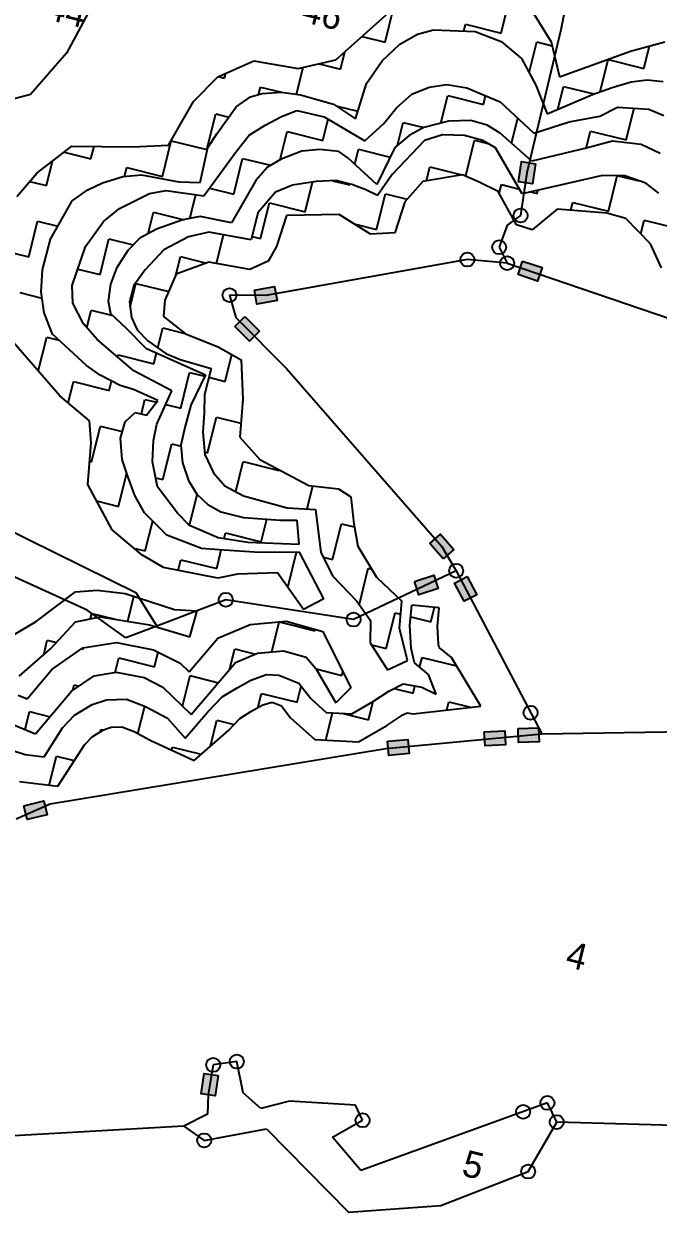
# Model space of a CAD drawing. Header units: metres. Extents: x 312545 to 317295, y 1913851 to 1916479.
# Drawn here: x 313459 to 313891, y 1915249 to 1916059 of the extents above; entities that cross this region are included whole.
import ezdxf

# ---------------------------------------------------------------- set-up
doc = ezdxf.new("R2010")
doc.units = ezdxf.units.M
for name, color, linetype in [('POLY_HATCH', 12, 'Continuous'), ('POLY_PARCEL', 6, 'Continuous'), ('TEXT_MAPOUT', 7, 'Continuous'), ('TEXT_PARCEL', 7, 'Continuous')]:
    doc.layers.add(name, color=color, linetype=linetype)
doc.styles.add('TEXT_MAP', font='')
doc.styles.get('TEXT_MAP').set_extended_font_data('Kruti Dev 050')

msp = doc.modelspace()

# ---------------------------------------------------------------- hatches: boundary and pattern name
for points in [[(313795.81, 1915951.7), (313805.35, 1915950.27), (313807.41, 1915964.07), (313797.86, 1915965.49)], [(313808.76, 1915884.1), (313811.87, 1915893.24), (313798.67, 1915897.74), (313795.56, 1915888.61)], [(313631.4, 1915870.8), (313629.72, 1915880.3), (313615.99, 1915877.87), (313617.67, 1915868.37)], [(313612.52, 1915843.14), (313619.36, 1915849.94), (313609.52, 1915859.83), (313602.68, 1915853.02)], [(313742.68, 1915711.57), (313735.41, 1915705.23), (313744.57, 1915694.72), (313751.85, 1915701.05)], [(313741.12, 1915674.51), (313738.14, 1915683.69), (313724.88, 1915679.38), (313727.86, 1915670.2)], [(313758.81, 1915665.86), (313767.35, 1915670.34), (313760.87, 1915682.69), (313752.33, 1915678.21)], [(313809.81, 1915570.06), (313809.51, 1915579.7), (313795.57, 1915579.26), (313795.87, 1915569.62)], [(313721.39, 1915562.14), (313720.48, 1915571.74), (313706.6, 1915570.43), (313707.51, 1915560.83)], [(313786.99, 1915568.04), (313786.49, 1915577.67), (313772.56, 1915576.95), (313773.06, 1915567.32)], [(313474.75, 1915520.38), (313472.47, 1915529.76), (313458.91, 1915526.46), (313461.2, 1915517.08)], [(313579.77, 1915330.12), (313589.32, 1915328.75), (313591.3, 1915342.56), (313581.75, 1915343.93)]]:
    msp.add_hatch(color=256).paths.add_polyline_path(points)

# ---------------------------------------------------------------- linework, layer by layer
for points in [[(313807.41, 1915964.07), (313805.35, 1915950.27), (313795.81, 1915951.7), (313797.86, 1915965.49)], [(313798.67, 1915897.74), (313811.87, 1915893.24), (313808.76, 1915884.1), (313795.56, 1915888.61)], [(313615.99, 1915877.87), (313629.72, 1915880.3), (313631.4, 1915870.8), (313617.67, 1915868.37)], [(313609.52, 1915859.83), (313619.36, 1915849.94), (313612.52, 1915843.14), (313602.68, 1915853.02)], [(313744.57, 1915694.72), (313735.41, 1915705.23), (313742.68, 1915711.57), (313751.85, 1915701.05)], [(313724.88, 1915679.38), (313738.14, 1915683.69), (313741.12, 1915674.51), (313727.86, 1915670.2)], [(313760.87, 1915682.69), (313767.35, 1915670.34), (313758.81, 1915665.86), (313752.33, 1915678.21)], [(313795.57, 1915579.26), (313809.51, 1915579.7), (313809.81, 1915570.06), (313795.87, 1915569.62)], [(313706.6, 1915570.43), (313720.48, 1915571.74), (313721.39, 1915562.14), (313707.51, 1915560.83)], [(313772.56, 1915576.95), (313786.49, 1915577.67), (313786.99, 1915568.04), (313773.06, 1915567.32)], [(313458.91, 1915526.46), (313472.47, 1915529.76), (313474.75, 1915520.38), (313461.2, 1915517.08)], [(313591.3, 1915342.56), (313589.32, 1915328.75), (313579.77, 1915330.12), (313581.75, 1915343.93)]]:
    msp.add_lwpolyline(points, close=True)
for centre in [(313797.27, 1915928.77), (313782.68, 1915907.09), (313761.01, 1915898.66), (313788.06, 1915896.26), (313598.96, 1915874.43), (313753.36, 1915686.64), (313596.44, 1915666.89), (313683.49, 1915653.36), (313804.08, 1915589.91), (313587.9, 1915349.87), (313603.92, 1915352.14), (313815.5, 1915323.93), (313798.96, 1915317.93), (313689.67, 1915312.14), (313821.85, 1915310.97), (313581.78, 1915298.47), (313802.44, 1915277.2)]:
    msp.add_circle(centre, 4.77)
at = {"layer": 'POLY_HATCH'}
for p, q in [((313671.5, 1916034.75), (313715.91, 1916074.66)), ((313805.78, 1916066.94), (313818.01, 1916047.09)), ((313714.95, 1916045.55), (313727.13, 1916052.32)), ((313727.13, 1916052.32), (313737.99, 1916055.22)), ((313737.99, 1916055.22), (313766.41, 1916054.12)), ((313766.41, 1916054.12), (313783.97, 1916047.32)), ((313703.04, 1916034.17), (313714.95, 1916045.55)), ((313783.97, 1916047.32), (313797.91, 1916035.82)), ((313818.01, 1916047.09), (313823.85, 1916023.29)), ((313872.15, 1916040.78), (313895.58, 1916047.1)), ((313590.92, 1916023.2), (313615.48, 1916034.08)), ((313615.48, 1916034.08), (313645.79, 1916028.99)), ((313645.79, 1916028.99), (313671.5, 1916034.75)), ((313692.2, 1916018.67), (313703.04, 1916034.17)), ((313797.91, 1916035.82), (313807.74, 1916017.65)), ((313823.85, 1916023.29), (313872.15, 1916040.78)), ((313574.5, 1916006.39), (313590.92, 1916023.2)), ((313684.83, 1915994.62), (313692.2, 1916018.67)), ((313735.09, 1916016.19), (313747.11, 1916018.11)), ((313747.11, 1916018.11), (313760.54, 1916015.83)), ((313807.74, 1916017.65), (313815.37, 1915997.94)), ((313859.72, 1916015.97), (313872.56, 1916019.78)), ((313872.56, 1916019.78), (313883.43, 1916021.28)), ((313883.43, 1916021.28), (313894.3, 1916019.98)), ((313603.61, 1916002.87), (313613.32, 1916009.55)), ((313613.32, 1916009.55), (313621.22, 1916011.79)), ((313621.22, 1916011.79), (313634.4, 1916012.72)), ((313634.4, 1916012.72), (313647.25, 1916010.93)), ((313647.25, 1916010.93), (313669.83, 1916004.64)), ((313712.72, 1916002.16), (313723.07, 1916011.48)), ((313723.07, 1916011.48), (313735.09, 1916016.19)), ((313760.54, 1916015.83), (313783.37, 1916006.32)), ((313815.37, 1915997.94), (313846.31, 1916011.25)), ((313846.31, 1916011.25), (313859.72, 1916015.97)), ((313557.41, 1915976.66), (313574.5, 1916006.39)), ((313590.31, 1915984.49), (313603.61, 1916002.87)), ((313669.83, 1916004.64), (313684.83, 1915994.62)), ((313704.09, 1915991.36), (313712.72, 1916002.16)), ((313783.37, 1916006.32), (313806.39, 1915984.88)), ((313851.25, 1915996.48), (313863.26, 1916002.6)), ((313863.26, 1916002.6), (313884.6, 1916001.15)), ((313884.6, 1916001.15), (313894.73, 1915996.89)), ((313623.16, 1915990.23), (313634.43, 1915996.17)), ((313634.43, 1915996.17), (313644.89, 1916000.23)), ((313644.89, 1916000.23), (313663.42, 1915995.98)), ((313663.42, 1915995.98), (313691.21, 1915979.65)), ((313748.16, 1915992.97), (313731.37, 1915988.74)), ((313763.31, 1915993.41), (313748.16, 1915992.97)), ((313774.44, 1915990.3), (313763.31, 1915993.41)), ((313806.39, 1915984.88), (313830.34, 1915992.58)), ((313830.34, 1915992.58), (313851.25, 1915996.48)), ((313584.15, 1915975.17), (313590.31, 1915984.49)), ((313612.39, 1915983.46), (313623.16, 1915990.23)), ((313691.21, 1915979.65), (313704.09, 1915991.36)), ((313731.37, 1915988.74), (313721.25, 1915983.21)), ((313783.26, 1915984.97), (313774.44, 1915990.3)), ((313804.99, 1915965.8), (313783.26, 1915984.97)), ((313532.83, 1915975.48), (313557.41, 1915976.66)), ((313603.76, 1915972.66), (313612.39, 1915983.46)), ((313731.82, 1915979.94), (313709.79, 1915956.6)), ((313721.25, 1915983.21), (313711.55, 1915975.12)), ((313744.14, 1915983.79), (313731.82, 1915979.94)), ((313759.05, 1915983.34), (313744.14, 1915983.79)), ((313771.57, 1915979.83), (313759.05, 1915983.34)), ((313780.09, 1915974.87), (313771.57, 1915979.83)), ((313859.81, 1915979.48), (313842.94, 1915974.92)), ((313879.5, 1915977.05), (313859.81, 1915979.48)), ((313892.36, 1915971.06), (313879.5, 1915977.05)), ((313467.7, 1915957.68), (313491.67, 1915975.99)), ((313491.67, 1915975.99), (313532.83, 1915975.48)), ((313579.01, 1915951.33), (313584.15, 1915975.17)), ((313581.51, 1915942.16), (313603.76, 1915972.66)), ((313648.3, 1915972.62), (313634.12, 1915967.16)), ((313660.49, 1915973.79), (313648.3, 1915972.62)), ((313673.42, 1915972.34), (313660.49, 1915973.79)), ((313679.69, 1915967.98), (313673.42, 1915972.34)), ((313711.55, 1915975.12), (313699.33, 1915949.83)), ((313798.31, 1915943.58), (313780.09, 1915974.87)), ((313842.94, 1915974.92), (313804.99, 1915965.8)), ((313624.75, 1915961.79), (313616.86, 1915952.56)), ((313634.12, 1915967.16), (313624.75, 1915961.79)), ((313699.33, 1915949.83), (313679.69, 1915967.98)), ((313454.02, 1915941.67), (313467.7, 1915957.68)), ((313512.46, 1915951.05), (313526.45, 1915955.27)), ((313526.45, 1915955.27), (313538.97, 1915956.36)), ((313538.97, 1915956.36), (313564.43, 1915951.8)), ((313616.86, 1915952.56), (313600.28, 1915923.8)), ((313671.59, 1915952.6), (313658.02, 1915951.91)), ((313682.29, 1915949.95), (313671.59, 1915952.6)), ((313709.79, 1915956.6), (313699.79, 1915942.44)), ((313757.75, 1915956.56), (313730.7, 1915951.97)), ((313769.02, 1915951.51), (313757.75, 1915956.56)), ((313852.95, 1915956), (313798.31, 1915943.58)), ((313868.33, 1915955.83), (313852.95, 1915956)), ((313882.49, 1915950.7), (313868.33, 1915955.83)), ((313491.9, 1915938.66), (313502.51, 1915946.17)), ((313502.51, 1915946.17), (313512.46, 1915951.05)), ((313544.45, 1915943.65), (313555.81, 1915945.73)), ((313555.81, 1915945.73), (313581.51, 1915942.16)), ((313564.43, 1915951.8), (313579.01, 1915951.33)), ((313630.22, 1915944.6), (313618.21, 1915930.53)), ((313641.97, 1915949.4), (313630.22, 1915944.6)), ((313658.02, 1915951.91), (313641.97, 1915949.4)), ((313691.95, 1915946.34), (313682.29, 1915949.95)), ((313699.79, 1915942.44), (313691.95, 1915946.34)), ((313730.7, 1915951.97), (313718.39, 1915938.02)), ((313782.09, 1915945.02), (313769.02, 1915951.51)), ((313794.42, 1915922.42), (313782.09, 1915945.02)), ((313891.39, 1915944.03), (313882.49, 1915950.7)), ((313477.05, 1915912.62), (313491.9, 1915938.66)), ((313524.01, 1915933.45), (313544.45, 1915943.65)), ((313718.39, 1915938.02), (313711.53, 1915916.92)), ((313513.07, 1915924.62), (313524.01, 1915933.45)), ((313578.94, 1915928.04), (313567.17, 1915925.72)), ((313600.28, 1915923.8), (313578.94, 1915928.04)), ((313618.21, 1915930.53), (313613.66, 1915912.19)), ((313637.81, 1915928.68), (313630.95, 1915907.59)), ((313673.59, 1915929.34), (313637.81, 1915928.68)), ((313695.03, 1915916.13), (313673.59, 1915929.34)), ((313822.22, 1915933.13), (313805.06, 1915919.02)), ((313855.94, 1915930.42), (313822.22, 1915933.13)), ((313868.87, 1915926.76), (313855.94, 1915930.42)), ((313500.84, 1915907.73), (313513.07, 1915924.62)), ((313567.17, 1915925.72), (313549.15, 1915919.34)), ((313805.06, 1915919.02), (313794.42, 1915922.42)), ((313885.8, 1915909.53), (313868.87, 1915926.76)), ((313471.49, 1915891.62), (313477.05, 1915912.62)), ((313537.88, 1915913.4), (313529.82, 1915904.9)), ((313549.15, 1915919.34), (313537.88, 1915913.4)), ((313571.13, 1915914.21), (313554.33, 1915905.39)), ((313584.89, 1915917.29), (313571.13, 1915914.21)), ((313613.66, 1915912.19), (313584.89, 1915917.29)), ((313711.53, 1915916.92), (313695.03, 1915916.13)), ((313491.75, 1915880.95), (313500.84, 1915907.73)), ((313529.82, 1915904.9), (313521.94, 1915892.87)), ((313554.33, 1915905.39), (313541.44, 1915891.73)), ((313630.95, 1915907.59), (313625.22, 1915897.61)), ((313893.13, 1915893.06), (313885.8, 1915909.53)), ((313584.98, 1915896.96), (313562.68, 1915888.69)), ((313612.93, 1915891.91), (313584.98, 1915896.96)), ((313625.22, 1915897.61), (313612.93, 1915891.91)), ((313470.61, 1915876.8), (313471.49, 1915891.62)), ((313521.94, 1915892.87), (313517.85, 1915882)), ((313541.44, 1915891.73), (313533.91, 1915881.02)), ((313562.68, 1915888.69), (313555.04, 1915871.05)), ((313492.27, 1915868.94), (313491.75, 1915880.95)), ((313517.85, 1915882), (313516.39, 1915870.47)), ((313533.91, 1915881.02), (313530.78, 1915870.03)), ((313472.62, 1915862.32), (313470.61, 1915876.8)), ((313555.04, 1915871.05), (313553.91, 1915859.93)), ((313499.63, 1915854.87), (313492.27, 1915868.94)), ((313516.39, 1915870.47), (313517.81, 1915862.07)), ((313530.78, 1915870.03), (313532.14, 1915859.14)), ((313478.5, 1915847.92), (313472.62, 1915862.32)), ((313508.87, 1915844.19), (313499.63, 1915854.87)), ((313517.81, 1915862.07), (313528.32, 1915852.21)), ((313532.14, 1915859.14), (313536.17, 1915850.84)), ((313553.91, 1915859.93), (313568.91, 1915848.07)), ((313483.48, 1915805.81), (313445.65, 1915849.15)), ((313501.63, 1915826.53), (313478.5, 1915847.92)), ((313528.32, 1915852.21), (313542.02, 1915838.33)), ((313536.17, 1915850.84), (313543.26, 1915843.4)), ((313568.91, 1915848.07), (313591.19, 1915839.29)), ((313533.7, 1915823), (313508.87, 1915844.19)), ((313543.26, 1915843.4), (313555.7, 1915834.64)), ((313591.19, 1915839.29), (313606.95, 1915830.5)), ((313542.02, 1915838.33), (313582.66, 1915820.21)), ((313555.7, 1915834.64), (313565.26, 1915830.64)), ((313565.26, 1915830.64), (313586.49, 1915824.57)), ((313606.95, 1915830.5), (313608.11, 1915803.49)), ((313510.86, 1915820.04), (313501.63, 1915826.53)), ((313559.68, 1915809.21), (313533.7, 1915823)), ((313586.49, 1915824.57), (313581.89, 1915806.86)), ((313524.47, 1915812.82), (313510.86, 1915820.04)), ((313582.66, 1915820.21), (313572.65, 1915799.61)), ((313533.61, 1915810.21), (313524.47, 1915812.82)), ((313550.27, 1915802.58), (313533.61, 1915810.21)), ((313549.51, 1915786.56), (313559.68, 1915809.21)), ((313581.89, 1915806.86), (313581.63, 1915794.34)), ((313503.53, 1915788.71), (313483.48, 1915805.81)), ((313542.55, 1915792.61), (313550.27, 1915802.58)), ((313572.65, 1915799.61), (313568.48, 1915784.21)), ((313608.11, 1915803.49), (313605.95, 1915777.66)), ((313527.81, 1915788.22), (313534.64, 1915794.57)), ((313534.64, 1915794.57), (313542.55, 1915792.61)), ((313581.63, 1915794.34), (313580.8, 1915781.16)), ((313504.7, 1915773.87), (313503.53, 1915788.71)), ((313524.71, 1915777.1), (313527.81, 1915788.22)), ((313547.23, 1915775.34), (313549.51, 1915786.56)), ((313568.48, 1915784.21), (313565.87, 1915772.27)), ((313502.48, 1915745.32), (313504.7, 1915773.87)), ((313525.97, 1915762.45), (313524.71, 1915777.1)), ((313546.43, 1915760.85), (313547.23, 1915775.34)), ((313580.8, 1915781.16), (313582.27, 1915765.78)), ((313605.95, 1915777.66), (313619.62, 1915762.5)), ((313565.87, 1915772.27), (313567.05, 1915760.09)), ((313582.27, 1915765.78), (313588.12, 1915753.38)), ((313529.37, 1915752.16), (313525.97, 1915762.45)), ((313549.93, 1915743.9), (313546.43, 1915760.85)), ((313567.05, 1915760.09), (313571.11, 1915748.24)), ((313619.62, 1915762.5), (313652.92, 1915744.82)), ((313534.59, 1915737.93), (313529.37, 1915752.16)), ((313588.12, 1915753.38), (313595.69, 1915744.6)), ((313519.13, 1915714.51), (313502.48, 1915745.32)), ((313563.63, 1915725.82), (313549.93, 1915743.9)), ((313571.11, 1915748.24), (313576.81, 1915738.78)), ((313595.69, 1915744.6), (313608.6, 1915737.75)), ((313652.92, 1915744.82), (313673.16, 1915742.43)), ((313673.16, 1915742.43), (313681.62, 1915737.08)), ((313541.12, 1915726.17), (313534.59, 1915737.93)), ((313576.81, 1915738.78), (313584.15, 1915731.72)), ((313608.6, 1915737.75), (313638.24, 1915729.59)), ((313681.62, 1915737.08), (313683.58, 1915718.68)), ((313556.22, 1915710.89), (313541.12, 1915726.17)), ((313571.72, 1915717.52), (313563.63, 1915725.82)), ((313584.15, 1915731.72), (313593.06, 1915726.71)), ((313593.06, 1915726.71), (313608.55, 1915722.87)), ((313638.24, 1915729.59), (313657.45, 1915728.48)), ((313657.45, 1915728.48), (313661.15, 1915699.16)), ((313591.34, 1915709.16), (313571.72, 1915717.52)), ((313608.55, 1915722.87), (313633.67, 1915721.19)), ((313633.67, 1915721.19), (313644.76, 1915721.08)), ((313644.76, 1915721.08), (313646.2, 1915704.65)), ((313683.58, 1915718.68), (313686.3, 1915703.35)), ((313539.18, 1915697.41), (313519.13, 1915714.51)), ((313579.94, 1915701.81), (313556.22, 1915710.89)), ((313611.52, 1915705.9), (313591.34, 1915709.16)), ((313591.84, 1915700.98), (313579.94, 1915701.81)), ((313619.36, 1915699.05), (313591.84, 1915700.98)), ((313646.2, 1915704.65), (313611.52, 1915705.9)), ((313686.3, 1915703.35), (313699.01, 1915682.29)), ((313554.06, 1915688.87), (313539.18, 1915697.41)), ((313646.7, 1915699.26), (313619.36, 1915699.05)), ((313663.32, 1915667.52), (313646.7, 1915699.26)), ((313661.15, 1915699.16), (313669.3, 1915682.93)), ((313590.92, 1915681.57), (313554.06, 1915688.87)), ((313631.78, 1915685.23), (313604.51, 1915684.33)), ((313649.41, 1915660.29), (313631.78, 1915685.23)), ((313604.51, 1915684.33), (313590.92, 1915681.57)), ((313669.3, 1915682.93), (313685.77, 1915665.87)), ((313699.01, 1915682.29), (313716.41, 1915665.82)), ((313467.25, 1915652.18), (313494.07, 1915672.21)), ((313494.07, 1915672.21), (313508.93, 1915673.38)), ((313508.93, 1915673.38), (313527.8, 1915671.12)), ((313527.8, 1915671.12), (313561.56, 1915660.33)), ((313663.32, 1915667.52), (313649.41, 1915660.29)), ((313685.77, 1915665.87), (313694.96, 1915652.81)), ((313715.69, 1915657.82), (313716.41, 1915665.82)), ((313721.83, 1915649.36), (313723.11, 1915663.1)), ((313741.83, 1915661.36), (313723.11, 1915663.1)), ((313740.68, 1915648.99), (313741.83, 1915661.36)), ((313494.13, 1915651.9), (313510.8, 1915655.33)), ((313510.8, 1915655.33), (313544.5, 1915649.73)), ((313561.56, 1915660.33), (313577.06, 1915659.35)), ((313572.05, 1915641.52), (313577.06, 1915659.35)), ((313694.96, 1915652.81), (313694.8, 1915637.43)), ((313714.76, 1915647.5), (313715.69, 1915657.82)), ((313447.26, 1915640.16), (313467.25, 1915652.18)), ((313477.16, 1915633.42), (313494.13, 1915651.9)), ((313544.5, 1915649.73), (313572.05, 1915641.52)), ((313591.12, 1915640.6), (313613.11, 1915649.91)), ((313613.11, 1915649.91), (313637.5, 1915652.3)), ((313637.5, 1915652.3), (313662.58, 1915645.19)), ((313662.58, 1915645.19), (313681.52, 1915606.93)), ((313720.25, 1915625.44), (313714.76, 1915647.5)), ((313722.66, 1915633.82), (313721.83, 1915649.36)), ((313741.35, 1915636.4), (313740.68, 1915648.99)), ((313499.16, 1915634.03), (313522.05, 1915637.65)), ((313522.05, 1915637.65), (313547.31, 1915632.86)), ((313571.54, 1915617.68), (313591.12, 1915640.6)), ((313694.8, 1915637.43), (313706.5, 1915619.11)), ((313741.83, 1915634.28), (313741.35, 1915636.4)), ((313455.79, 1915614.86), (313477.16, 1915633.42)), ((313477.85, 1915619.35), (313499.16, 1915634.03)), ((313547.31, 1915632.86), (313565.32, 1915623.72)), ((313603.17, 1915624.15), (313618.06, 1915630.45)), ((313618.06, 1915630.45), (313635.7, 1915632.18)), ((313635.7, 1915632.18), (313651.27, 1915627.76)), ((313724.89, 1915623.9), (313722.66, 1915633.82)), ((313750.09, 1915627.44), (313741.83, 1915634.28)), ((313565.32, 1915623.72), (313571.54, 1915617.68)), ((313572.91, 1915588.72), (313603.17, 1915624.15)), ((313651.27, 1915627.76), (313657.69, 1915620.07)), ((313657.69, 1915620.07), (313671.33, 1915596.7)), ((313706.5, 1915619.11), (313720.25, 1915625.44)), ((313734.44, 1915615.99), (313724.89, 1915623.9)), ((313770.27, 1915594.43), (313750.09, 1915627.44)), ((313461.06, 1915599.44), (313477.85, 1915619.35)), ((313491.31, 1915604.51), (313506.71, 1915615.13)), ((313506.71, 1915615.13), (313521.74, 1915617.51)), ((313521.74, 1915617.51), (313540.83, 1915613.88)), ((313540.83, 1915613.88), (313553.66, 1915607.37)), ((313604.11, 1915606.85), (313613.53, 1915612.18)), ((313613.53, 1915612.18), (313624.25, 1915615.91)), ((313624.25, 1915615.91), (313632.68, 1915615.53)), ((313632.68, 1915615.53), (313646.23, 1915610.04)), ((313739.83, 1915602.63), (313734.44, 1915615.99)), ((313466.92, 1915575.59), (313491.31, 1915604.51)), ((313553.66, 1915607.37), (313572.91, 1915588.72)), ((313594.09, 1915600.82), (313604.11, 1915606.85)), ((313646.23, 1915610.04), (313654.28, 1915599.52)), ((313681.52, 1915606.93), (313671.33, 1915596.7)), ((313696.3, 1915597.24), (313707.52, 1915604.68)), ((313707.52, 1915604.68), (313717.24, 1915609.51)), ((313717.24, 1915609.51), (313729.89, 1915607.22)), ((313729.89, 1915607.22), (313739.83, 1915602.63)), ((313455.08, 1915601.89), (313461.06, 1915599.44)), ((313505.43, 1915595.54), (313515.15, 1915598.67)), ((313515.15, 1915598.67), (313528.89, 1915599.09)), ((313528.89, 1915599.09), (313541.74, 1915594.2)), ((313584.28, 1915590.47), (313594.09, 1915600.82)), ((313621.31, 1915594.98), (313627.01, 1915596.97)), ((313627.01, 1915596.97), (313628.61, 1915596.89)), ((313628.61, 1915596.89), (313634.42, 1915594.54)), ((313654.28, 1915599.52), (313664.73, 1915590.12)), ((313682.38, 1915589.19), (313696.3, 1915597.24)), ((313485.3, 1915579.66), (313493.41, 1915588.3)), ((313493.41, 1915588.3), (313505.43, 1915595.54)), ((313541.74, 1915594.2), (313556.81, 1915586.21)), ((313568.77, 1915572.6), (313584.28, 1915590.47)), ((313605.98, 1915586.03), (313613.59, 1915590.62)), ((313613.59, 1915590.62), (313621.31, 1915594.98)), ((313634.42, 1915594.54), (313640.41, 1915586.71)), ((313664.73, 1915590.12), (313682.38, 1915589.19)), ((313706.21, 1915581.25), (313716.94, 1915588.36)), ((313716.94, 1915588.36), (313720.03, 1915589.9)), ((313720.03, 1915589.9), (313724.18, 1915589.15)), ((313724.18, 1915589.15), (313770.27, 1915594.43)), ((313449.78, 1915582.62), (313466.92, 1915575.59)), ((313472.64, 1915559.91), (313485.3, 1915579.66)), ((313513.26, 1915578.31), (313518.38, 1915579.96)), ((313518.38, 1915579.96), (313525.72, 1915580.19)), ((313525.72, 1915580.19), (313533.96, 1915577.05)), ((313556.81, 1915586.21), (313568.77, 1915572.6)), ((313598.21, 1915577.84), (313605.98, 1915586.03)), ((313640.41, 1915586.71), (313657.1, 1915571.69)), ((313686.96, 1915570.12), (313706.21, 1915581.25)), ((313500.19, 1915568.06), (313505.34, 1915573.54)), ((313505.34, 1915573.54), (313513.26, 1915578.31)), ((313533.96, 1915577.05), (313544.95, 1915571.22)), ((313574.81, 1915557.32), (313598.21, 1915577.84)), ((313657.1, 1915571.69), (313686.96, 1915570.12)), ((313442.03, 1915567.07), (313459.8, 1915561.39)), ((313482.14, 1915539.89), (313500.19, 1915568.06)), ((313544.95, 1915571.22), (313574.81, 1915557.32)), ((313459.8, 1915561.39), (313472.64, 1915559.91)), ((313455.82, 1915542.92), (313482.14, 1915539.89))]:
    msp.add_line(p, q, dxfattribs=at)
at = {"layer": 'POLY_HATCH', "linetype": 'Continuous'}
for p, q in [((313705, 1916046.83), (313710.74, 1916070.02)), ((313783.98, 1916053.06), (313788.57, 1916071.6)), ((313758.5, 1916054.43), (313759.66, 1916059.09)), ((313759.66, 1916059.09), (313783.98, 1916053.06)), ((313689.28, 1916050.73), (313705, 1916046.83)), ((313803.12, 1916026.19), (313808.29, 1916047.03)), ((313808.29, 1916047.03), (313818.66, 1916044.46)), ((313881.24, 1916028.95), (313885.04, 1916044.26)), ((313674.65, 1916028.55), (313677.53, 1916040.17)), ((313851.5, 1916013.08), (313856.93, 1916034.98)), ((313856.93, 1916034.98), (313881.24, 1916028.95)), ((313595.67, 1916022.32), (313596.5, 1916025.67)), ((313644.56, 1916011.31), (313649.13, 1916029.74)), ((313660.01, 1916032.18), (313674.65, 1916028.55)), ((313591.35, 1916023.39), (313595.67, 1916022.32)), ((313618.69, 1916011.08), (313619.99, 1916016.29)), ((313619.99, 1916016.29), (313634.38, 1916012.72)), ((313742.94, 1915991.66), (313747.6, 1916010.46)), ((313747.6, 1916010.46), (313771.92, 1916004.43)), ((313771.92, 1916004.43), (313773.41, 1916010.47)), ((313822.72, 1916001.1), (313826.58, 1916016.69)), ((313826.58, 1916016.69), (313847.21, 1916011.57)), ((313671.51, 1916003.51), (313686.43, 1915999.81)), ((313869.18, 1915980.31), (313874.52, 1916001.83)), ((313583.61, 1915973.68), (313589.64, 1915998)), ((313589.64, 1915998), (313598.5, 1915995.8)), ((313662.59, 1915979.91), (313666.17, 1915994.36)), ((313791.17, 1915977.99), (313795.42, 1915995.1)), ((313633.53, 1915966.82), (313638.27, 1915985.94)), ((313638.27, 1915985.94), (313662.59, 1915979.91)), ((313713.41, 1915976.68), (313717.25, 1915992.17)), ((313717.25, 1915992.17), (313731.28, 1915988.69)), ((313841.98, 1915974.69), (313844.87, 1915986.34)), ((313844.87, 1915986.34), (313869.18, 1915980.31)), ((313553.26, 1915955.39), (313559.29, 1915979.71)), ((313559.29, 1915979.71), (313583.61, 1915973.68)), ((313759.86, 1915955.8), (313765.89, 1915980.11)), ((313765.89, 1915980.11), (313774.94, 1915977.87)), ((313486.41, 1915971.97), (313504.63, 1915967.45)), ((313504.63, 1915967.45), (313506.7, 1915975.8)), ((313684.37, 1915963.66), (313686.91, 1915973.88)), ((313686.91, 1915973.88), (313708.38, 1915968.56)), ((313474.28, 1915949.17), (313478.43, 1915965.87)), ((313527.44, 1915955.36), (313528.95, 1915961.42)), ((313528.95, 1915961.42), (313553.26, 1915955.39)), ((313601.9, 1915943.34), (313607.93, 1915967.65)), ((313607.93, 1915967.65), (313626.81, 1915962.97)), ((313733.2, 1915952.39), (313735.54, 1915961.82)), ((313735.54, 1915961.82), (313757.17, 1915956.46)), ((313462.85, 1915952), (313474.28, 1915949.17)), ((313669.14, 1915952.48), (313680.88, 1915949.57)), ((313758.96, 1915956.02), (313759.86, 1915955.8)), ((313857.13, 1915931.68), (313863.13, 1915955.89)), ((313863.6, 1915955.89), (313878.13, 1915952.28)), ((313585.36, 1915947.44), (313601.9, 1915943.34)), ((313650.53, 1915931.28), (313655.55, 1915951.52)), ((313680.88, 1915949.57), (313681.05, 1915950.26)), ((313782.71, 1915943.87), (313784.18, 1915949.77)), ((313784.18, 1915949.77), (313796.48, 1915946.71)), ((313803.96, 1915944.86), (313808.49, 1915943.74)), ((313808.49, 1915943.74), (313809.06, 1915946.02)), ((313571.95, 1915926.66), (313575.98, 1915942.93)), ((313620.19, 1915912.99), (313626.22, 1915937.31)), ((313626.22, 1915937.31), (313650.53, 1915931.28)), ((313699.17, 1915919.22), (313705.2, 1915943.54)), ((313705.2, 1915943.54), (313720.02, 1915939.86)), ((313831.49, 1915932.39), (313832.81, 1915937.71)), ((313832.81, 1915937.71), (313857.13, 1915931.68)), ((313543.6, 1915916.42), (313547.24, 1915931.08)), ((313547.24, 1915931.08), (313568.11, 1915925.9)), ((313462.23, 1915900.53), (313468.26, 1915924.85)), ((313468.26, 1915924.85), (313482.07, 1915921.42)), ((313683.85, 1915923.02), (313699.17, 1915919.22)), ((313879.13, 1915916.32), (313881.44, 1915925.65)), ((313881.44, 1915925.65), (313904.65, 1915919.9)), ((313510.86, 1915888.47), (313516.89, 1915912.79)), ((313516.89, 1915912.79), (313533.42, 1915908.69)), ((313590.17, 1915896.02), (313595, 1915915.5)), ((313614.23, 1915914.47), (313620.19, 1915912.99)), ((313446.3, 1915904.48), (313462.23, 1915900.53)), ((313562.36, 1915887.96), (313565.52, 1915900.73)), ((313565.52, 1915900.73), (313583.28, 1915896.33)), ((313495.59, 1915892.26), (313510.86, 1915888.47)), ((313531.22, 1915866.49), (313535.18, 1915882.44)), ((313535.18, 1915882.44), (313557.57, 1915876.89)), ((313456.2, 1915876.21), (313471.21, 1915872.49)), ((313501.88, 1915852.27), (313504.83, 1915864.16)), ((313504.83, 1915864.16), (313519.45, 1915860.53)), ((313550.11, 1915838.57), (313553.46, 1915852.1)), ((313553.46, 1915852.1), (313568.54, 1915848.36)), ((313468.74, 1915822.7), (313474.49, 1915845.87)), ((313474.49, 1915845.87), (313483, 1915843.76)), ((313522.75, 1915832.34), (313523.12, 1915833.81)), ((313523.12, 1915833.81), (313547.44, 1915827.78)), ((313547.44, 1915827.78), (313549.25, 1915835.1)), ((313596.07, 1915815.72), (313600.61, 1915834.03)), ((313489.16, 1915800.96), (313492.77, 1915815.52)), ((313492.77, 1915815.52), (313517.09, 1915809.49)), ((313517.09, 1915809.49), (313518.68, 1915815.9)), ((313565.72, 1915797.44), (313571.75, 1915821.75)), ((313571.75, 1915821.75), (313582.15, 1915819.17)), ((313584.91, 1915818.49), (313596.07, 1915815.72)), ((313538.94, 1915793.5), (313541.41, 1915803.46)), ((313541.41, 1915803.46), (313549.41, 1915801.48)), ((313555.53, 1915799.96), (313565.72, 1915797.44)), ((313584.01, 1915767.09), (313590.04, 1915791.41)), ((313590.04, 1915791.41), (313606.75, 1915787.26)), ((313505.03, 1915760.86), (313511.06, 1915785.18)), ((313511.06, 1915785.18), (313525.93, 1915781.49)), ((313553.67, 1915748.8), (313559.69, 1915773.12)), ((313559.69, 1915773.12), (313565.94, 1915771.57)), ((313582.1, 1915767.56), (313584.01, 1915767.09)), ((313503.72, 1915761.19), (313505.03, 1915760.86)), ((313603.25, 1915740.59), (313608.33, 1915761.06)), ((313608.33, 1915761.06), (313632.65, 1915755.03)), ((313523.32, 1915730.51), (313528.98, 1915753.34)), ((313548.66, 1915750.04), (313553.67, 1915748.8)), ((313632.65, 1915755.03), (313632.77, 1915755.52)), ((313651.95, 1915728.79), (313655.84, 1915744.48)), ((313508.49, 1915734.19), (313523.32, 1915730.51)), ((313571.95, 1915718.46), (313576.96, 1915738.64)), ((313541.61, 1915700.17), (313546.66, 1915720.56)), ((313570.44, 1915718.83), (313571.95, 1915718.46)), ((313620.59, 1915706.4), (313624.41, 1915721.81)), ((313669.22, 1915694.34), (313675.25, 1915718.66)), ((313675.25, 1915718.66), (313683.96, 1915716.49)), ((313595.3, 1915708.52), (313596.27, 1915712.43)), ((313596.27, 1915712.43), (313620.59, 1915706.4)), ((313533.62, 1915702.15), (313541.61, 1915700.17)), ((313564.12, 1915686.88), (313565.92, 1915694.14)), ((313565.92, 1915694.14), (313590.24, 1915688.11)), ((313590.24, 1915688.11), (313593.4, 1915700.87)), ((313638.87, 1915676.05), (313644.63, 1915699.25)), ((313662.76, 1915695.94), (313669.22, 1915694.34)), ((313687.51, 1915663.99), (313693.54, 1915688.31)), ((313693.54, 1915688.31), (313695.7, 1915687.77)), ((313529.71, 1915652.19), (313533.92, 1915669.17)), ((313638.14, 1915676.23), (313638.87, 1915676.05)), ((313662.46, 1915667.07), (313662.81, 1915668.48)), ((313687.01, 1915664.12), (313687.51, 1915663.99)), ((313736.14, 1915651.93), (313738.55, 1915661.66)), ((313504.35, 1915654.01), (313505.23, 1915657.56)), ((313505.23, 1915657.56), (313521.2, 1915653.6)), ((313705.8, 1915633.65), (313711.83, 1915657.96)), ((313711.83, 1915657.96), (313715.62, 1915657.02)), ((313722.39, 1915655.34), (313736.14, 1915651.93)), ((313627.8, 1915631.4), (313632.85, 1915651.73)), ((313632.85, 1915651.73), (313657.16, 1915645.7)), ((313657.16, 1915645.7), (313657.4, 1915646.66)), ((313472.41, 1915629.29), (313474.89, 1915639.28)), ((313474.89, 1915639.28), (313481.12, 1915637.73)), ((313695.61, 1915636.17), (313705.8, 1915633.65)), ((313498.33, 1915633.46), (313499.2, 1915633.25)), ((313499.2, 1915633.25), (313499.41, 1915634.07)), ((313547.84, 1915621.19), (313550.35, 1915631.31)), ((313598.98, 1915619.24), (313602.5, 1915633.45)), ((313602.5, 1915633.45), (313616.78, 1915629.91)), ((313521.09, 1915617.4), (313523.52, 1915627.22)), ((313523.52, 1915627.22), (313547.84, 1915621.19)), ((313728.46, 1915620.94), (313730.11, 1915627.62)), ((313730.11, 1915627.62), (313753.53, 1915621.81)), ((313567.01, 1915594.44), (313572.15, 1915615.16)), ((313572.15, 1915615.16), (313591.41, 1915610.38)), ((313657.9, 1915619.71), (313675.45, 1915615.36)), ((313675.45, 1915615.36), (313676.08, 1915617.91)), ((313492.24, 1915605.16), (313493.17, 1915608.93)), ((313493.17, 1915608.93), (313496.51, 1915608.1)), ((313645.1, 1915597.07), (313647.81, 1915607.98)), ((313711.19, 1915606.5), (313724.08, 1915603.3)), ((313724.08, 1915603.3), (313725.26, 1915608.06)), ((313618.36, 1915593.31), (313620.79, 1915603.1)), ((313620.79, 1915603.1), (313645.1, 1915597.07)), ((313693.74, 1915585.01), (313696.86, 1915597.6)), ((313747.04, 1915591.77), (313748.4, 1915597.27)), ((313748.4, 1915597.27), (313763.14, 1915593.62)), ((313459.82, 1915578.5), (313462.83, 1915590.64)), ((313462.83, 1915590.64), (313476.71, 1915587.2)), ((313536.55, 1915575.68), (313541.2, 1915594.41)), ((313664.53, 1915571.3), (313669.13, 1915589.89)), ((313675.42, 1915589.55), (313693.74, 1915585.01)), ((313586.07, 1915567.19), (313590.44, 1915584.81)), ((313590.44, 1915584.81), (313602.09, 1915581.92)), ((313511.07, 1915576.99), (313511.46, 1915578.58)), ((313511.46, 1915578.58), (313513.06, 1915578.19)), ((313559.57, 1915564.41), (313560.09, 1915566.52)), ((313560.09, 1915566.52), (313579.75, 1915561.65)), ((313476.22, 1915540.57), (313481.11, 1915560.3)), ((313481.11, 1915560.3), (313493.28, 1915557.28))]:
    msp.add_line(p, q, dxfattribs=at)
at = {"layer": 'POLY_PARCEL'}
for p, q in [((313839.58, 1916129.6), (313824.63, 1916055.39)), ((313522.24, 1916103.12), (313487.92, 1916039.33)), ((313824.63, 1916055.39), (313801.61, 1915957.88)), ((313487.92, 1916039.33), (313463.51, 1916011.13)), ((313463.51, 1916011.13), (313450.7, 1916007.78)), ((313801.61, 1915957.88), (313797.27, 1915928.77)), ((313797.27, 1915928.77), (313788.13, 1915922.12)), ((313788.13, 1915922.12), (313782.68, 1915907.09)), ((313782.68, 1915907.09), (313788.06, 1915896.26)), ((313761.01, 1915898.66), (313623.69, 1915874.34)), ((313788.06, 1915896.26), (313761.01, 1915898.66)), ((313788.06, 1915896.26), (314065.5, 1915801.63)), ((313623.69, 1915874.34), (313598.96, 1915874.43)), ((313598.96, 1915874.43), (313603.26, 1915859.28)), ((313603.26, 1915859.28), (313637.84, 1915824.54)), ((313637.84, 1915824.54), (313743.63, 1915703.14)), ((313443.7, 1915717.04), (313535.16, 1915671.81)), ((313743.63, 1915703.14), (313753.36, 1915686.64)), ((313753.36, 1915686.64), (313683.49, 1915653.36)), ((313753.36, 1915686.64), (313811.64, 1915575.51)), ((313501.99, 1915659.84), (313450.23, 1915683.31)), ((313535.16, 1915671.81), (313549.37, 1915648.93)), ((313596.44, 1915666.89), (313549.37, 1915648.93)), ((313683.49, 1915653.36), (313596.44, 1915666.89)), ((313528.39, 1915640.93), (313501.99, 1915659.84)), ((313549.37, 1915648.93), (313528.39, 1915640.93)), ((313811.64, 1915575.51), (314073.99, 1915579.91)), ((313705.38, 1915565.47), (313811.64, 1915575.51)), ((313476.72, 1915527.73), (313705.38, 1915565.47)), ((313453.61, 1915517.65), (313476.72, 1915527.73)), ((313587.9, 1915349.87), (313584.39, 1915329.79)), ((313603.92, 1915352.14), (313587.9, 1915349.87)), ((313608.21, 1915330.87), (313603.92, 1915352.14)), ((313584.39, 1915329.79), (313583.99, 1915316.29)), ((313620.27, 1915320.16), (313608.21, 1915330.87)), ((313639.92, 1915325.21), (313620.27, 1915320.16)), ((313684.88, 1915322.51), (313639.92, 1915325.21)), ((313689.67, 1915312.14), (313684.88, 1915322.51)), ((313815.5, 1915323.93), (313688.54, 1915277.88)), ((313821.85, 1915310.97), (313815.5, 1915323.93)), ((313583.99, 1915316.29), (313567.98, 1915308.13)), ((313567.98, 1915308.13), (313425.43, 1915300.12)), ((313567.98, 1915308.13), (313581.78, 1915298.47)), ((313581.78, 1915298.47), (313624.2, 1915306.32)), ((313624.2, 1915306.32), (313680.02, 1915249.49)), ((313669.17, 1915300.68), (313689.67, 1915312.14)), ((313802.44, 1915277.2), (313821.85, 1915310.97)), ((313981.15, 1915306.38), (313821.85, 1915310.97)), ((313688.54, 1915277.88), (313669.17, 1915300.68)), ((313742.98, 1915254.09), (313802.44, 1915277.2)), ((313680.02, 1915249.49), (313742.98, 1915254.09))]:
    msp.add_line(p, q, dxfattribs=at)

# ---------------------------------------------------------------- texts
at = {"layer": 'TEXT_MAPOUT'}
msp.add_text('SHIV MOUJE BANDARROHILYAS', height=25.0532, rotation=66.62958, dxfattribs=at).set_placement((313261.44, 1915992.62))
at = {"layer": 'TEXT_PARCEL', "style": 'TEXT_MAP'}
for s, height, p in [('44', 18.038, (313472.88, 1916062.81)), ('46', 18.038, (313647.12, 1916061.13)), ('4', 18.04, (313826.99, 1915417.11)), ('5', 18.04, (313756.35, 1915274.74))]:
    msp.add_text(s, height=height, rotation=346.07479, dxfattribs=at).set_placement(p)

doc.saveas('drawing.dxf')
